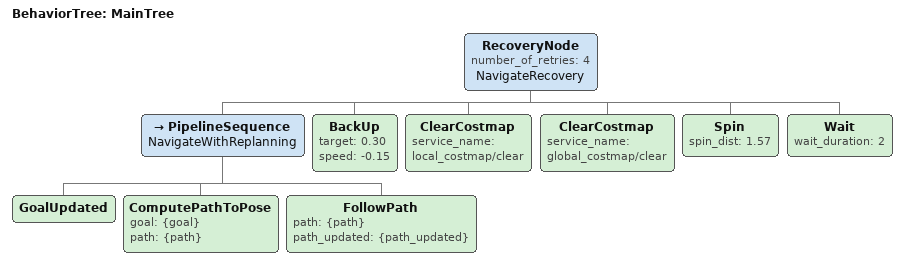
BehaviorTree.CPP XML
<root main_tree_to_execute="MainTree">
  <BehaviorTree ID="MainTree">

    <!-- Secuencia principal de navegación con recuperación -->
    <RecoveryNode number_of_retries="4" name="NavigateRecovery">

      <!-- Planificación + seguimiento con replan -->
      <PipelineSequence name="NavigateWithReplanning">
        <GoalUpdated/>
        <ComputePathToPose goal="{goal}" path="{path}"/>
        <FollowPath path="{path}" path_updated="{path_updated}"/>
      </PipelineSequence>

      <!-- 1️⃣ BackUp: retrocede 30 cm a -0.15 m/s -->
      <BackUp target="0.30" speed="-0.15"/>

      <!-- 2️⃣ Limpieza de costmaps (por si hay obstáculos fantasma) -->
      <ClearCostmap service_name="local_costmap/clear"/>
      <ClearCostmap service_name="global_costmap/clear"/>

      <!-- 3️⃣ Spin: rota 90° para reorientarse -->
      <Spin spin_dist="1.57"/>

      <!-- 4️⃣ Espera breve para estabilizar sensores -->
      <Wait wait_duration="2"/>

    </RecoveryNode>
  </BehaviorTree>
</root>
